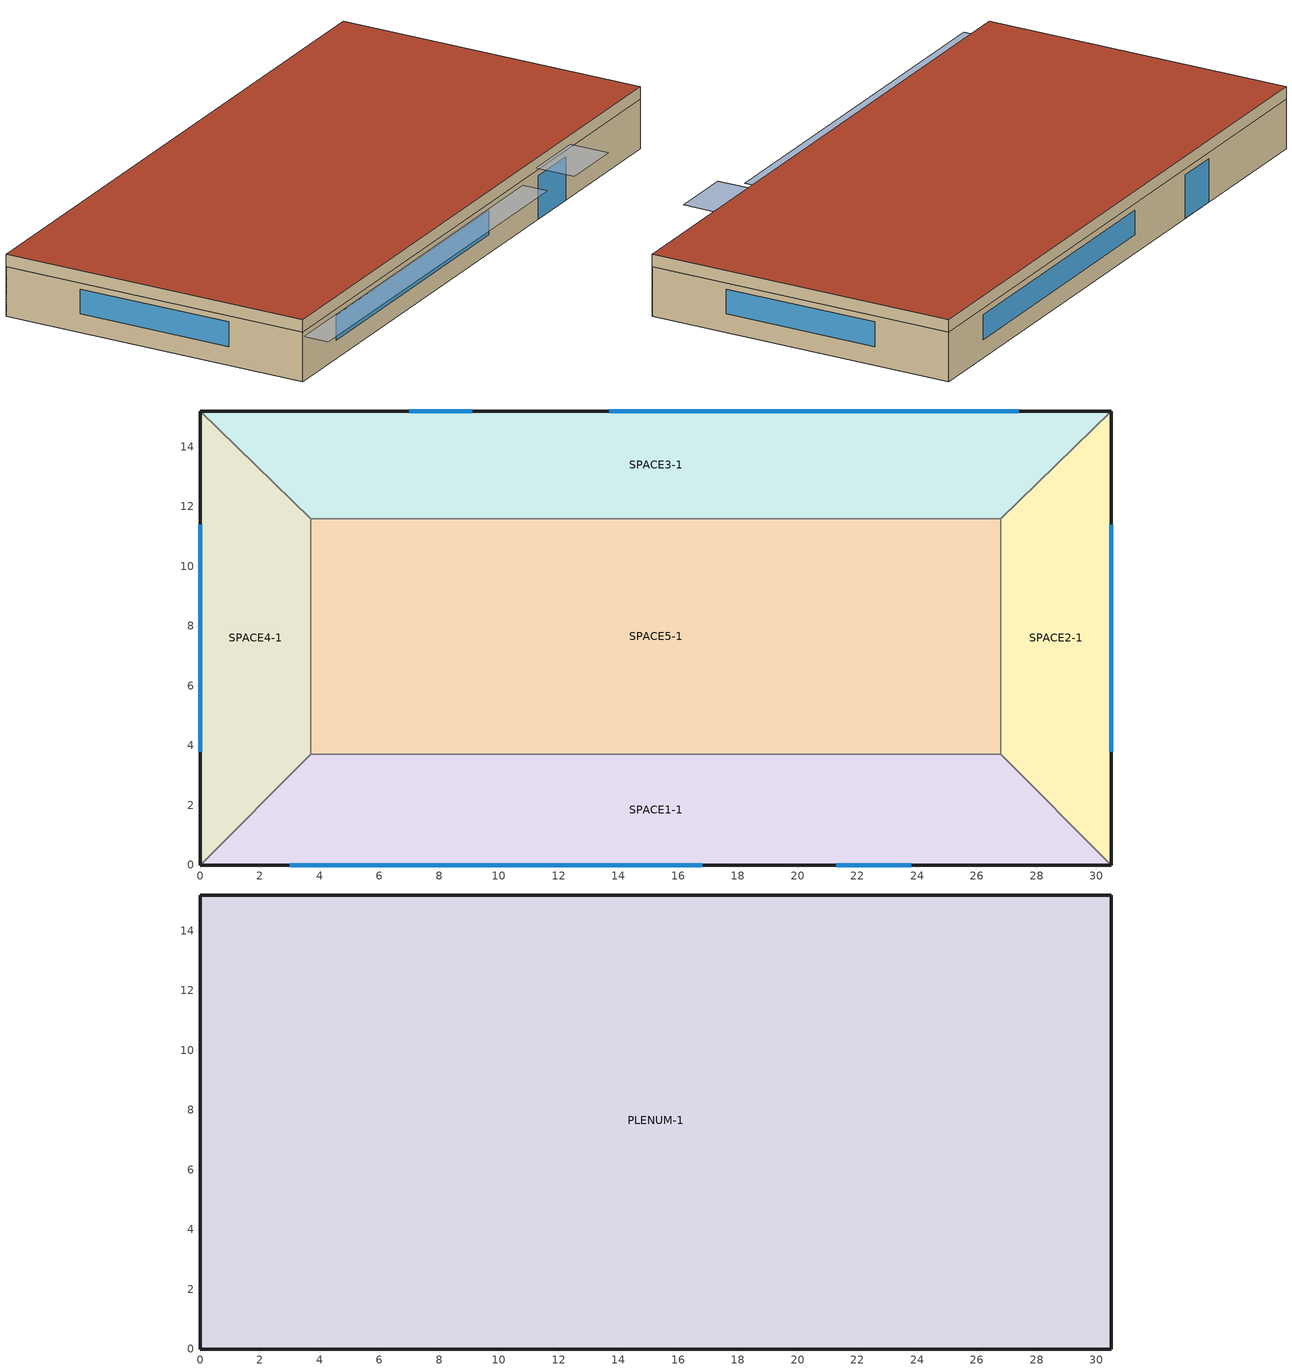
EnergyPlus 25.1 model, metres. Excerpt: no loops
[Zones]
SPACE1-1
 floor ground (FLOOR-SLAB-1): 26.8,3.7 30.5,0 0,0 3.7,3.7 z0
 wall outside (WALL-1): 0,0 30.5,0 z0:2.4
 wall to SPACE2-1 (INT-WALL-1): 30.5,0 26.8,3.7 z0:2.4
 wall to SPACE4-1 (INT-WALL-1): 3.7,3.7 0,0 z0:2.4
 wall to SPACE5-1 (INT-WALL-1): 26.8,3.7 3.7,3.7 z0:2.4
 window (Dbl Clr 3mm/13mm Air): 3,0 16.8,0 z0.9:2.1
 window (Sgl Grey 3mm): 21.3,0 23.8,0 z0:2.1
SPACE2-1
 floor ground (FLOOR-SLAB-1): 26.8,11.6 30.5,15.2 30.5,0 26.8,3.7 z0
 wall outside (WALL-1): 30.5,0 30.5,15.2 z0:2.4
 wall to SPACE3-1 (INT-WALL-1): 30.5,15.2 26.8,11.6 z0:2.4
 wall to SPACE5-1 (INT-WALL-1): 26.8,11.6 26.8,3.7 z0:2.4
 window (Dbl Clr 3mm/13mm Air): 30.5,3.8 30.5,11.4 z0.9:2.1
SPACE3-1
 floor ground (FLOOR-SLAB-1): 26.8,11.6 3.7,11.6 0,15.2 30.5,15.2 z0
 wall outside (WALL-1): 30.5,15.2 0,15.2 z0:2.4
 wall to SPACE4-1 (INT-WALL-1): 0,15.2 3.7,11.6 z0:2.4
 wall to SPACE5-1 (INT-WALL-1): 3.7,11.6 26.8,11.6 z0:2.4
 window (Dbl Clr 3mm/13mm Air): 27.4,15.2 13.7,15.2 z0.9:2.1
 window (Sgl Grey 3mm): 9.1,15.2 7,15.2 z0:2.1
SPACE4-1
 floor ground (FLOOR-SLAB-1): 3.7,3.7 0,0 0,15.2 3.7,11.6 z0
 wall outside (WALL-1): 0,15.2 0,0 z0:2.4
 wall to SPACE5-1 (INT-WALL-1): 3.7,3.7 3.7,11.6 z0:2.4
 window (Dbl Clr 3mm/13mm Air): 0,11.4 0,3.8 z0.9:2.1
SPACE5-1
 floor ground (FLOOR-SLAB-1): 26.8,11.6 26.8,3.7 3.7,3.7 3.7,11.6 z0
PLENUM-1
 floor to SPACE1-1 (CLNG-1): 26.8,3.7 30.5,0 0,0 3.7,3.7 z2.4
 floor to SPACE2-1 (CLNG-1): 26.8,11.6 30.5,15.2 30.5,0 26.8,3.7 z2.4
 floor to SPACE3-1 (CLNG-1): 26.8,11.6 3.7,11.6 0,15.2 30.5,15.2 z2.4
 floor to SPACE4-1 (CLNG-1): 3.7,3.7 0,0 0,15.2 3.7,11.6 z2.4
 floor to SPACE5-1 (CLNG-1): 26.8,11.6 26.8,3.7 3.7,3.7 3.7,11.6 z2.4
 wall outside (WALL-1): 0,0 30.5,0 30.5,15.2 0,15.2 0,0 z2.4:3
 roof outside (ROOF-1): 0,15.2 0,0 30.5,0 30.5,15.2 z3
shading: 0,-1.3 0,0 19.8,0 19.8,-1.3 z2.2; 21,-2 21,0 24.1,0 24.1,-2 z2.6
[Building]
Building: North Axis {deg}=30; Terrain=City; Loads Convergence Tolerance Value {W}=0.04; Temperature Convergence Tolerance Value {deltaC}=0.4; Solar Distribution=FullExterior; Maximum Number of Warmup Days=25; Minimum Number of Warmup Days=6
[Site:Location]
CHICAGO_IL_USA TMY2-94846: Latitude {deg}=41.78; Longitude {deg}=-87.75; Time Zone {hr}=-6; Elevation {m}=190
[SizingPeriod:DesignDay] Day of Month=21; Humidity Condition Type=Wetbulb; Barometric Pressure {Pa}=99063; Rain Indicator=No; Snow Indicator=No; Daylight Saving Time Indicator=No; Solar Model Indicator=ASHRAEClearSky
Name | Month | Day Type | Maximum Dry-Bulb Temperature {C} | Daily Dry-Bulb Temperature Range {deltaC} | Wetbulb or DewPoint at Maximum Dry-Bulb {C} | Wind Speed {m/s} | Wind Direction {deg} | Sky Clearness
CHICAGO_IL_USA Annual Heating 99% Design Conditions DB | 1 | WinterDesignDay | -17.3 | 0 | -17.3 | 4.9 | 270 | 0
CHICAGO_IL_USA Annual Cooling 1% Design Conditions DB/MCWB | 7 | SummerDesignDay | 31.5 | 10.7 | 23 | 5.3 | 230 | 1
[Site:GroundTemperature:BuildingSurface]
20.03, 20.03, 20.13, 20.3, 20.43, 20.52, 20.62, 20.77, 20.78, 20.55, 20.44, 20.2
[Material] Thermal Absorptance=0.9
Name | Roughness | Thickness {m} | Conductivity {W/m-K} | Density {kg/m3} | Specific Heat {J/kg-K} | Solar Absorptance | Visible Absorptance
RG01 | Rough | 0.0127 | 1.442 | 881 | 1674 | 0.65 | 0.65
BR01 | VeryRough | 0.0095 | 0.162 | 1121 | 1464 | 0.7 | 0.7
IN46 | VeryRough | 0.0762 | 0.023 | 24 | 1590 | 0.5 | 0.5
WD01 | MediumSmooth | 0.0191 | 0.115 | 513 | 1381 | 0.78 | 0.78
PW03 | MediumSmooth | 0.0127 | 0.115 | 545 | 1213 | 0.78 | 0.78
IN02 | Rough | 0.0901 | 0.043 | 10 | 837 | 0.75 | 0.75
GP01 | MediumSmooth | 0.0127 | 0.16 | 801 | 837 | 0.75 | 0.75
GP02 | MediumSmooth | 0.0159 | 0.16 | 801 | 837 | 0.75 | 0.75
CC03 | MediumRough | 0.1016 | 1.31 | 2243 | 837 | 0.65 | 0.65
[Material:NoMass]
MAT-CLNG-1: Roughness=Rough; Thermal Resistance {m2-K/W}=0.652259; Thermal Absorptance=0.65; Solar Absorptance=0.65; Visible Absorptance=0.65
[Material:AirGap]
AL21: Thermal Resistance {m2-K/W}=0.157
[Construction]
ROOF-1: RG01, BR01, IN46, WD01
WALL-1: WD01, PW03, IN02, GP01
CLNG-1: MAT-CLNG-1
FLOOR-SLAB-1: CC03
INT-WALL-1: GP02, AL21, GP02
Dbl Clr 3mm/13mm Air: CLEAR 3MM, AIR 13MM, CLEAR 3MM
Sgl Grey 3mm: GREY 3MM
[WindowMaterial:Gas]
AIR 13MM: Gas Type=Air; Thickness {m}=0.0127
[WindowMaterial:Glazing] Optical Data Type=SpectralAverage; Thickness {m}=0.003; Infrared Transmittance at Normal Incidence=0; Front Side Infrared Hemispherical Emissivity=0.84; Back Side Infrared Hemispherical Emissivity=0.84; Conductivity {W/m-K}=0.9
Name | Solar Transmittance at Normal Incidence | Front Side Solar Reflectance at Normal Incidence | Back Side Solar Reflectance at Normal Incidence | Visible Transmittance at Normal Incidence | Front Side Visible Reflectance at Normal Incidence | Back Side Visible Reflectance at Normal Incidence
CLEAR 3MM | 0.837 | 0.075 | 0.075 | 0.898 | 0.081 | 0.081
GREY 3MM | 0.626 | 0.061 | 0.061 | 0.611 | 0.061 | 0.061
[Zone] Type=1; Multiplier=1
Name | Ceiling Height {m} | Volume {m3}
PLENUM-1 | 0.6096 | 283.2
SPACE1-1; SPACE3-1 | 2.4384 | 239.247
SPACE2-1; SPACE4-1 | 2.4384 | 103.311
SPACE5-1 | 2.4384 | 447.683
[ZoneInfiltration:DesignFlowRate] Schedule=INFIL-SCH; Design Flow Rate Calculation Method=flow/zone; Constant Term Coefficient=0; Temperature Term Coefficient=0; Velocity Term Coefficient=0.2237; Velocity Squared Term Coefficient=0
Name | Zone or ZoneList or Space or SpaceList | Design Flow Rate {m3/s}
SPACE1-1 Infil 1 | SPACE1-1 | 0.032
SPACE2-1 Infil 1 | SPACE2-1 | 0.014
SPACE3-1 Infil 1 | SPACE3-1 | 0.032
SPACE4-1 Infil 1 | SPACE4-1 | 0.014
SPACE5-1 Infil 1 | SPACE5-1 | 0.062
[People] Number of People Schedule=OCCUPY-1; Number of People Calculation Method=people; Fraction Radiant=0.3; Activity Level Schedule=ActSchd
Name | Zone or ZoneList or Space or SpaceList | Number of People
SPACE1-1 People 1 | SPACE1-1 | 11
SPACE2-1 People 1 | SPACE2-1 | 5
SPACE3-1 People 1 | SPACE3-1 | 11
SPACE4-1 People 1 | SPACE4-1 | 5
SPACE5-1 People 1 | SPACE5-1 | 20
[Lights] Schedule=LIGHTS-1; Design Level Calculation Method=LightingLevel; Return Air Fraction=0.2; Fraction Radiant=0.59; Fraction Visible=0.2; Fraction Replaceable=0
Name | Zone or ZoneList or Space or SpaceList | Lighting Level {W}
SPACE1-1 Lights 1 | SPACE1-1 | 1584
SPACE2-1 Lights 1 | SPACE2-1 | 684
SPACE3-1 Lights 1 | SPACE3-1 | 1584
SPACE4-1 Lights 1 | SPACE4-1 | 684
SPACE5-1 Lights 1 | SPACE5-1 | 2964
[ElectricEquipment] Schedule=EQUIP-1; Design Level Calculation Method=EquipmentLevel; Fraction Latent=0; Fraction Radiant=0.3; Fraction Lost=0
Name | Zone or ZoneList or Space or SpaceList | Design Level {W}
SPACE1-1 ElecEq 1 | SPACE1-1 | 1056
SPACE2-1 ElecEq 1 | SPACE2-1 | 456
SPACE3-1 ElecEq 1 | SPACE3-1 | 1056
SPACE4-1 ElecEq 1 | SPACE4-1 | 456
SPACE5-1 ElecEq 1 | SPACE5-1 | 1976
[Sizing:Zone] Zone Cooling Design Supply Air Temperature Input Method=SupplyAirTemperature; Zone Cooling Design Supply Air Temperature {C}=14; Zone Heating Design Supply Air Temperature Input Method=SupplyAirTemperature; Zone Heating Design Supply Air Temperature {C}=50; Zone Cooling Design Supply Air Humidity Ratio {kgWater/kgDryAir}=0.009; Zone Heating Design Supply Air Humidity Ratio {kgWater/kgDryAir}=0.004; Zone Heating Sizing Factor=0; Zone Cooling Sizing Factor=0; Cooling Design Air Flow Method=DesignDayWithLimit; Heating Design Air Flow Method=DesignDay; Account for Dedicated Outdoor Air System=No; Dedicated Outdoor Air System Control Strategy=NeutralSupplyAir; Dedicated Outdoor Air Low Setpoint Temperature for Design {C}=autosize; Dedicated Outdoor Air High Setpoint Temperature for Design {C}=autosize
Name | Design Specification Outdoor Air Object
SPACE1-1 | SZ DSOA SPACE1-1
SPACE2-1 | SZ DSOA SPACE2-1
SPACE3-1 | SZ DSOA SPACE3-1
SPACE4-1 | SZ DSOA SPACE4-1
SPACE5-1 | SZ DSOA SPACE5-1
[DesignSpecification:OutdoorAir] Outdoor Air Method=sum; Outdoor Air Flow per Person {m3/s-person}=0.00236; Outdoor Air Flow per Zone Floor Area {m3/s-m2}=0.000305; Outdoor Air Flow per Zone {m3/s}=0
SZ DSOA SPACE1-1; SZ DSOA SPACE2-1; SZ DSOA SPACE3-1; SZ DSOA SPACE4-1; SZ DSOA SPACE5-1
[ZoneControl:Thermostat] Control Type Schedule=Zone Control Type Sched; Control 1=CoolingSetPoint; Control 2=HeatingSetpoint; Control 3=DualSetPoint
Name | Zone or ZoneList
SPACE1-1 Control | SPACE1-1
SPACE2-1 Control | SPACE2-1
SPACE3-1 Control | SPACE3-1
SPACE4-1 Control | SPACE4-1
SPACE5-1 Control | SPACE5-1
[ThermostatSetpoint:SingleHeating]
HeatingSetpoint: Setpoint Temperature Schedule=Htg-SetP-Sch
[ThermostatSetpoint:SingleCooling]
CoolingSetpoint: Setpoint Temperature Schedule=Clg-SetP-Sch
[ThermostatSetpoint:DualSetpoint]
DualSetPoint: Heating Setpoint Temperature Schedule=Htg-SetP-Sch; Cooling Setpoint Temperature Schedule=Clg-SetP-Sch
[Zone equipment]
SPACE1-1: SPACE2-1 ATU
[Schedule:Compact]
OCCUPY-1: Through: 12/31, For: WeekDays SummerDesignDay CustomDay1 CustomDay2, Until: 8:00, 0, Until: 11:00, 1, Until: 12:00, 0.8, Until: 13:00, 0.4, Until: 14:00, 0.8, Until: 18:00, 1, Until: 19:00, 0.5, Until: 24:00, 0, For: Weekends WinterDesignDay Holiday, Until: 24:00, 0
LIGHTS-1: Through: 12/31, For: WeekDays SummerDesignDay CustomDay1 CustomDay2, Until: 8:00, 0.05, Until: 9:00, 0.9, Until: 10:00, 0.95, Until: 11:00, 1, Until: 12:00, 0.95, Until: 13:00, 0.8, Until: 14:00, 0.9, Until: 18:00, 1, Until: 19:00, 0.6, Until: 21:00, 0.2, Until: 24:00, 0.05, For: Weekends WinterDesignDay Holiday, Until: 24:00, 0.05
EQUIP-1: Through: 12/31, For: WeekDays SummerDesignDay CustomDay1 CustomDay2, Until: 8:00, 0.02, Until: 9:00, 0.4, Until: 14:00, 0.9, Until: 15:00, 0.8, Until: 16:00, 0.7, Until: 18:00, 0.5, Until: 20:00, 0.3, Until: 24:00, 0.02, For: Weekends WinterDesignDay Holiday, Until: 24:00, 0.2
INFIL-SCH: Through: 3/31, For: AllDays, Until: 24:00, 1, Through: 10/31, For: AllDays, Until: 24:00, 0, Through: 12/31, For: AllDays, Until: 24:00, 1
ActSchd: Through: 12/31, For: AllDays, Until: 24:00, 117.24
Htg-SetP-Sch: Through: 12/31, For: AllDays, Until: 24:00, 5
Clg-SetP-Sch: Through: 12/31, For: AllDays, Until: 24:00, 10
Zone Control Type Sched: Through: 12/31, For: AllDays, Until: 24:00, 4
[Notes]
5ZoneAirCooled.idf
Basic file description:  1 story building divided into 4 exterior and one interior conditioned zones and return plenum.
Highlights:              Electric chiller with air cooled condenser; autosized preheating and precooling water coils in the
outside air stream controlled to preheat and precool setpoints.
Simulation Location/Run: CHICAGO_IL_USA TMY2-94846, 2 design days, 2 run periods,
Run Control executes the run periods using the weather file
Location:                Chicago, IL
Design Days:             CHICAGO_IL_USA Annual Heating 99% Design Conditions DB, MaxDB= -17.3°C
CHICAGO_IL_USA Annual Cooling 1% Design Conditions, MaxDB=  31.5°C MCWB=  23.0°C
Run Period (Weather File): 1/1 through 12/31, CHICAGO_IL_USA TMY2-94846
Run Control:             Zone and System sizing with weather file run control (no design days run)
Building: Single floor rectangular building 100 ft x 50 ft. 5 zones - 4 exterior, 1 interior, zone height 8 feet.
Exterior zone depth is 12 feet. There is a 2 foot high return plenum: the overall building height is
10 feet. There are windows on all 4 facades; the south and north facades have glass doors.
The south facing glass is shaded by overhangs. The walls are woodshingle over plywood, R11 insulation,
and gypboard. The roof is a gravel built up roof with R-3 mineral board insulation and plywood sheathing.
The windows are of various single and double pane construction with 3mm and 6mm glass and either 6mm or
13mm argon or air gap.  The window to wall ratio is approximately 0.29.
The south wall and door have overhangs.
The building is oriented 30 degrees east of north.
Floor Area:        463.6 m2 (5000 ft2)
Number of Stories: 1
Zone Description Details:
Internal gains description:     lighting is 1.5 watts/ft2, office equip is 1.0 watts/ft2. There is 1 occupant
per 100 ft2 of floor area. The infiltration is 0.25 air changes per hour.
Interzone Surfaces:             6 interzone surfaces (see diagram)
Internal Mass:                  None
Windows:                        4 ea.: 1) Double pane clear, 3mm glass, 13mm air gap
2) Double pane clear, 3mm glass, 13mm argon gap
3) Double pane clear, 6mm glass, 6mm air gap
4) Double pane lowE,  6mm lowE glass outside, 6mm air gap, 6mm clear glass
Doors:                          2 ea.:    Single pane grey,  3mm glass
Detached Shading:               None
Daylight:                       None
Natural Ventilation:            None
Compact Schedules:              Yes
HVAC:                           Standard VAV system with outside air, hot water reheat coils,
central chilled water cooling coil. Central Plant is single hot water
boiler, electric compression chiller with air cooled condenser.
All equipment is autosized. HW and ChW coils are used in the outside air
stream to precondition the outside air.
Zonal Equipment:                AirTerminal:SingleDuct:VAV:Reheat
Central Air Handling Equipment: Yes
System Equipment Autosize:      Yes
Purchased Cooling:              None
Purchased Heating:              None
Coils:                          Coil:Cooling:Water, Coil:Heating:Water
Pumps:                          Pump:VariableSpeed
Boilers:                        Boiler:HotWater
Chillers:                       Chiller:Electric
Standard Reports:               None
Timestep or Hourly Variables:   Hourly
Time bins Report:               None
HTML Report:                    None
Environmental Emissions:        None
Utility Tariffs:                None
